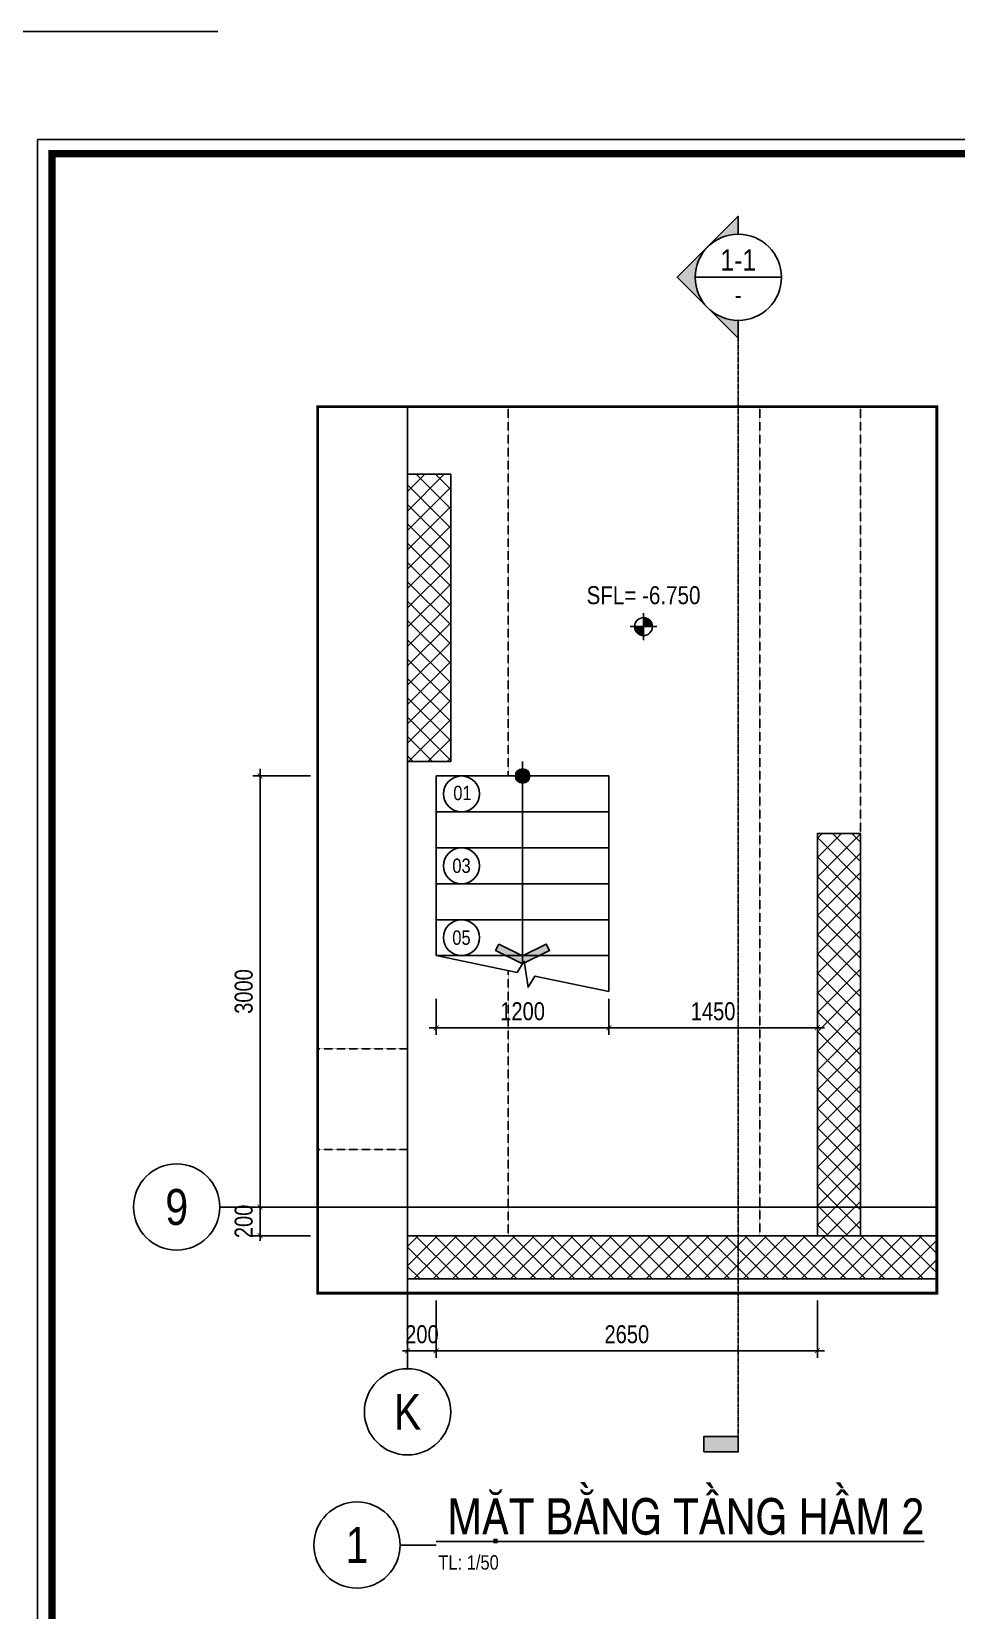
# Model space of a CAD drawing. Header units: millimetres. Extents: x 379264 to 1158416, y -283062 to 356890.
# Drawn here: x 820738 to 827170, y -12440 to -1452 of the extents above; entities that cross this region are included whole.
import ezdxf
from ezdxf.enums import TextEntityAlignment as Align

# ---------------------------------------------------------------- set-up
doc = ezdxf.new("R2010")
doc.units = ezdxf.units.MM
for name, pattern in [('BLOCK B - CHI TIET THANG 5$0$$0$HIDDEN', [0.375, 0.25, -0.125]), ('BLOCK B - CHI TIET THANG 5$0$HIDDEN', [0.375, 0.25, -0.125]), ('CENTER', [2, 1.25, -0.25, 0.25, -0.25]), ('HIDDEN', [9.525, 6.35, -3.175])]:
    doc.linetypes.add(name, pattern=pattern)
for name, color, linetype in [('01PM. TEXT A', 3, 'Continuous'), ('02PM. TEXT B', 4, 'Continuous'), ('03PM. TEXT C', 1, 'Continuous'), ('04PM. THIN', 7, 'Continuous'), ('05PM. FRAME', 4, 'Continuous'), ('06PM. HIDDEN', 4, 'HIDDEN'), ('07PM. WACO', 6, 'Continuous'), ('11PM. DIM', 2, 'Continuous'), ('12PM. GRID', 8, 'CENTER'), ('13PM. HATCH', 8, 'Continuous'), ('BLOCK B - CHI TIET THANG 5$0$Ky hieu Truc', 1, 'Continuous'), ('BLOCK B - CHI TIET THANG 5$0$Number Step', 94, 'Continuous'), ('MB_Cot tang 1$0$Concrete Line', 6, 'Continuous')]:
    doc.layers.add(name, color=color, linetype=linetype)
doc.styles.add('[PMDC2013]STYLE', font='arial.ttf', dxfattribs={"width": 0.8})
doc.styles.add('BLOCK A - CHI TIET THANG 2$0$VNI-HelveC', font='VHELVCN_0.TTF')
doc.styles.add('BLOCK B - CHI TIET THANG 5$0$$0$Title Block Bold', font='VHELVEB_0.TTF')
doc.styles.add('BLOCK B - CHI TIET THANG 5$0$VNI-HelveC', font='VHELVCN_0.TTF')
doc.styles.add('BLOCK B - CHI TIET THANG 5$0$VNI-HelveCB', font='VHELVCB_0.TTF')
doc.dimstyles.new('BLOCK A - CHI TIET THANG 1$0$Dim 50 (A1-A2)', dxfattribs={"dimscale": 50, "dimtxt": 2.5, "dimasz": 0.7, "dimexe": 1, "dimexo": 1, "dimgap": 1, "dimtad": 1, "dimdec": 0, "dimzin": 12, "dimdsep": 46, "dimtxsty": '[PMDC2013]STYLE', "dimblk": 'ARCHTICK', "dimcen": 0, "dimdle": 1, "dimclrd": 2, "dimclre": 2, "dimclrt": 4, "dimadec": 0, "dimazin": 0, "dimtfac": 1, "dimtdec": 0, "dimtix": 1, "dimtmove": 2, "dimatfit": 3, "dimldrblk": 'ARCHTICK', "dimfxl": 1, "dimtolj": 1, "dimtzin": 0, "dimarcsym": 0})

# ---------------------------------------------------------------- blocks, each defined once
blk = doc.blocks.new('*U697')
at = {"layer": '13PM. HATCH'}
h = blk.add_hatch(dxfattribs=at)
h.set_pattern_fill('ANSI37', color=256, scale=30, style=0)
h.set_pattern_definition([(45, (-200, 2500), (-67.352, 67.352), []), (135, (-200, 2500), (-67.352, -67.352), [])])
h.paths.add_polyline_path([(-250, 2650), (-250, -150), (50, -150), (50, 2650)])
at = {"layer": '07PM. WACO'}
blk.add_lwpolyline([(-250, 2650), (-250, -150), (50, -150), (50, 2650)], close=True, dxfattribs=at)
blk = doc.blocks.new('_ArchTick')
at = {"color": 0, "linetype": 'ByBlock', "const_width": 0.15}
blk.add_lwpolyline([(-0.5, -0.5), (0.5, 0.5)], dxfattribs=at)
blk = doc.blocks.new('*D698')
at = {"layer": '11PM. DIM', "color": 2, "lineweight": -2, "transparency": 16777216}
for p, q in [((822677, -9633), (822277, -9633)), ((822327, -9633), (822327, -9598)), ((822327, -9833), (822327, -9633)), ((822677, -9833), (822277, -9833)), ((822327, -9833), (822327, -9868))]:
    blk.add_line(p, q, dxfattribs=at)
at = {"layer": 'Defpoints', "color": 0, "transparency": 16777216}
for p in [(822327, -9633), (822727, -9633), (822727, -9833)]:
    blk.add_point(p, dxfattribs=at)
at = {"layer": '11PM. DIM', "color": 2, "lineweight": -2, "transparency": 16777216, "xscale": 35, "yscale": 35, "zscale": 35}
for p, rotation in [((822327, -9633), 270), ((822327, -9833), 90)]:
    blk.add_blockref('_ArchTick', p, dxfattribs=dict(at, rotation=rotation))
at = {"layer": '11PM. DIM', "color": 4, "transparency": 16777216, "insert": (822214, -9733), "char_height": 125, "attachment_point": 5, "rotation": 90, "style": '[PMDC2013]STYLE'}
blk.add_mtext('\\A1;200', dxfattribs=at)
blk = doc.blocks.new('*D699')
at = {"layer": '11PM. DIM', "color": 2, "lineweight": -2, "transparency": 16777216}
for p, q in [((823353, -10283), (823353, -10683)), ((823553, -10283), (823553, -10683)), ((823353, -10633), (823318, -10633)), ((823353, -10633), (823553, -10633)), ((823553, -10633), (823588, -10633))]:
    blk.add_line(p, q, dxfattribs=at)
at = {"layer": 'Defpoints', "color": 0, "transparency": 16777216}
for p in [(823353, -10233), (823553, -10233), (823553, -10633)]:
    blk.add_point(p, dxfattribs=at)
at = {"layer": '11PM. DIM', "color": 2, "lineweight": -2, "transparency": 16777216, "xscale": 35, "yscale": 35, "zscale": 35}
blk.add_blockref('_ArchTick', (823353, -10633), dxfattribs=at)
at = {"layer": '11PM. DIM', "color": 2, "lineweight": -2, "transparency": 16777216, "xscale": 35, "yscale": 35, "zscale": 35, "rotation": 180}
blk.add_blockref('_ArchTick', (823553, -10633), dxfattribs=at)
at = {"layer": '11PM. DIM', "color": 4, "transparency": 16777216, "insert": (823453, -10519), "char_height": 125, "attachment_point": 5, "style": '[PMDC2013]STYLE'}
blk.add_mtext('\\A1;200', dxfattribs=at)
blk = doc.blocks.new('*D700')
at = {"layer": '11PM. DIM', "color": 2, "lineweight": -2, "transparency": 16777216}
for p, q in [((823553, -10283), (823553, -10683)), ((826203, -10283), (826203, -10683)), ((823503, -10633), (826253, -10633))]:
    blk.add_line(p, q, dxfattribs=at)
at = {"layer": 'Defpoints', "color": 0, "transparency": 16777216}
for p in [(823553, -10233), (826203, -10233), (826203, -10633)]:
    blk.add_point(p, dxfattribs=at)
at = {"layer": '11PM. DIM', "color": 2, "lineweight": -2, "transparency": 16777216, "xscale": 35, "yscale": 35, "zscale": 35, "rotation": 180}
blk.add_blockref('_ArchTick', (823553, -10633), dxfattribs=at)
at = {"layer": '11PM. DIM', "color": 2, "lineweight": -2, "transparency": 16777216, "xscale": 35, "yscale": 35, "zscale": 35}
blk.add_blockref('_ArchTick', (826203, -10633), dxfattribs=at)
at = {"layer": '11PM. DIM', "color": 4, "transparency": 16777216, "insert": (824878, -10519), "char_height": 125, "attachment_point": 5, "style": '[PMDC2013]STYLE'}
blk.add_mtext('\\A1;2650', dxfattribs=at)
blk = doc.blocks.new('*D701')
at = {"layer": '11PM. DIM', "color": 2, "lineweight": -2, "transparency": 16777216}
for p, q in [((823553, -8183), (823553, -8435)), ((824753, -8183), (824753, -8435)), ((823503, -8385), (824803, -8385))]:
    blk.add_line(p, q, dxfattribs=at)
at = {"layer": 'Defpoints', "color": 0, "transparency": 16777216}
for p in [(823553, -8133), (824753, -8133), (824753, -8385)]:
    blk.add_point(p, dxfattribs=at)
at = {"layer": '11PM. DIM', "color": 2, "lineweight": -2, "transparency": 16777216, "xscale": 35, "yscale": 35, "zscale": 35, "rotation": 180}
blk.add_blockref('_ArchTick', (823553, -8385), dxfattribs=at)
at = {"layer": '11PM. DIM', "color": 2, "lineweight": -2, "transparency": 16777216, "xscale": 35, "yscale": 35, "zscale": 35}
blk.add_blockref('_ArchTick', (824753, -8385), dxfattribs=at)
at = {"layer": '11PM. DIM', "color": 4, "transparency": 16777216, "insert": (824153, -8271), "char_height": 125, "attachment_point": 5, "style": '[PMDC2013]STYLE'}
blk.add_mtext('\\A1;1200', dxfattribs=at)
blk = doc.blocks.new('*D702')
at = {"layer": '11PM. DIM', "color": 2, "lineweight": -2, "transparency": 16777216}
for p, q in [((824753, -8183), (824753, -8435)), ((826203, -8183), (826203, -8435)), ((824703, -8385), (826253, -8385))]:
    blk.add_line(p, q, dxfattribs=at)
at = {"layer": 'Defpoints', "color": 0, "transparency": 16777216}
for p in [(824753, -8133), (826203, -8133), (826203, -8385)]:
    blk.add_point(p, dxfattribs=at)
at = {"layer": '11PM. DIM', "color": 2, "lineweight": -2, "transparency": 16777216, "xscale": 35, "yscale": 35, "zscale": 35, "rotation": 180}
blk.add_blockref('_ArchTick', (824753, -8385), dxfattribs=at)
at = {"layer": '11PM. DIM', "color": 2, "lineweight": -2, "transparency": 16777216, "xscale": 35, "yscale": 35, "zscale": 35}
blk.add_blockref('_ArchTick', (826203, -8385), dxfattribs=at)
at = {"layer": '11PM. DIM', "color": 4, "transparency": 16777216, "insert": (825478, -8271), "char_height": 125, "attachment_point": 5, "style": '[PMDC2013]STYLE'}
blk.add_mtext('\\A1;1450', dxfattribs=at)
blk = doc.blocks.new('BLOCK B - CHI TIET THANG 5$0$HTT-Grid')
at = {"layer": '05PM. FRAME', "linetype": 'ByBlock', "lineweight": -2}
blk.add_line((0, -2.5), (0, 0), dxfattribs=at)
blk.add_circle((0, -8.5), 6, dxfattribs=at)
at = {"layer": '03PM. TEXT C', "linetype": 'ByBlock', "lineweight": -2, "style": 'BLOCK B - CHI TIET THANG 5$0$VNI-HelveC'}
blk.add_attdef('GRID', text='', height=5, dxfattribs=at).set_placement((0, -8.5), align=Align.MIDDLE)
blk = doc.blocks.new('BLOCK B - CHI TIET THANG 5$0$Number Step')
at = {"color": 0, "linetype": 'ByBlock'}
blk.add_circle((0, 0), 2.5, dxfattribs=at)
at = {"color": 0, "linetype": 'ByBlock', "lineweight": -2, "style": 'BLOCK B - CHI TIET THANG 5$0$VNI-HelveCB'}
blk.add_attdef('TEXT', text='', height=2, dxfattribs=at).set_placement((0, 0), align=Align.MIDDLE)
blk = doc.blocks.new('BLOCK B - CHI TIET THANG 5$0$HTT-Title')
at = {"lineweight": -2}
blk.add_line((6, 0), (11, 0), dxfattribs=at)
at = {"linetype": 'ByBlock', "lineweight": -2}
blk.add_circle((0, 0), 6, dxfattribs=at)
at = {"linetype": 'ByBlock', "lineweight": -2, "style": 'BLOCK B - CHI TIET THANG 5$0$VNI-HelveCB'}
blk.add_attdef('DWG.NAME', text='', height=5, dxfattribs=at).set_placement((11, 0), align=Align.BOTTOM_LEFT)
blk.add_attdef('NUMBER', text='', height=5, dxfattribs=at).set_placement((0, 0), align=Align.MIDDLE_CENTER)
at = {"linetype": 'ByBlock', "lineweight": -2, "style": 'BLOCK B - CHI TIET THANG 5$0$VNI-HelveC'}
blk.add_attdef('SCALE', text='', height=2, dxfattribs=at).set_placement((11.32, -1.41), align=Align.TOP_LEFT)
blk = doc.blocks.new('*U693')
h = blk.add_hatch(color=256)
edge = h.paths.add_edge_path()
edge.add_line((0, -600), (0, -849))
edge.add_line((0, -849), (-849, 0))
edge.add_line((-849, 0), (0, 849))
edge.add_line((0, 849), (0, 600))
edge.add_arc((0, 0), 600, 90, 270)
blk.add_hatch(color=256).paths.add_polyline_path([(-480, -16350), (-480, -16136), (0, -16136), (0, -16350)])
blk.add_line((-600, 0), (600, 0))
at = {"linetype": 'BLOCK B - CHI TIET THANG 5$0$$0$HIDDEN', "ltscale": 10}
blk.add_line((0, -600), (0, -16350), dxfattribs=at)
blk.add_lwpolyline([(0, -600), (0, -849), (-849, 0), (0, 849), (0, 600, 1)], format="xyb", close=True)
blk.add_lwpolyline([(-480, -16350), (-480, -16136), (0, -16136), (0, -16350)], close=True)
blk.add_circle((0, 0), 600)
at = {"style": 'BLOCK B - CHI TIET THANG 5$0$$0$Title Block Bold', "flags": 8}
blk.add_attdef('VIEWNUMBER', text='', height=300, dxfattribs=at).set_placement((0, 0), align=Align.BOTTOM_CENTER)
blk.add_attdef('DRAWINGREFERENCE', text='', height=250, dxfattribs=at).set_placement((0, -120), align=Align.TOP_CENTER)
blk = doc.blocks.new('*D703')
at = {"layer": '11PM. DIM', "color": 2, "lineweight": -2, "transparency": 16777216}
for p, q in [((822327, -6583), (822327, -9683)), ((822677, -6633), (822277, -6633)), ((822677, -9633), (822277, -9633))]:
    blk.add_line(p, q, dxfattribs=at)
at = {"layer": 'Defpoints', "color": 0, "transparency": 16777216}
for p in [(822727, -6633), (822327, -9633), (822727, -9633)]:
    blk.add_point(p, dxfattribs=at)
at = {"layer": '11PM. DIM', "color": 2, "lineweight": -2, "transparency": 16777216, "xscale": 35, "yscale": 35, "zscale": 35}
for p, rotation in [((822327, -6633), 90), ((822327, -9633), 270)]:
    blk.add_blockref('_ArchTick', p, dxfattribs=dict(at, rotation=rotation))
at = {"layer": '11PM. DIM', "color": 4, "transparency": 16777216, "insert": (822214, -8133), "char_height": 125, "attachment_point": 5, "rotation": 90, "style": '[PMDC2013]STYLE'}
blk.add_mtext('\\A1;3000', dxfattribs=at)
blk = doc.blocks.new('*U696')
at = {"layer": '13PM. HATCH'}
h = blk.add_hatch(dxfattribs=at)
h.set_pattern_fill('ANSI37', color=256, scale=30, style=0)
h.set_pattern_definition([(45, (-200, 1700), (-67.352, 67.352), []), (135, (-200, 1700), (-67.352, -67.352), [])])
h.paths.add_polyline_path([(-250, 1850), (-250, -150), (50, -150), (50, 1850)])
at = {"layer": '07PM. WACO'}
blk.add_lwpolyline([(-250, 1850), (-250, -150), (50, -150), (50, 1850)], close=True, dxfattribs=at)
blk = doc.blocks.new('MB Ham 2$0$Dot')
at = {"linetype": 'ByBlock', "lineweight": -2}
h = blk.add_hatch(color=0, dxfattribs=at)
edge = h.paths.add_edge_path()
edge.add_arc((0, 0), 0.5, 0, 360)
at = {"color": 0, "linetype": 'ByBlock', "lineweight": -2}
blk.add_line((0, -1), (0, 1), dxfattribs=at)
blk.add_circle((0, 0), 0.5, dxfattribs=at)
blk = doc.blocks.new('MB Ham 1$0$Arrow 60')
at = {"linetype": 'ByBlock', "lineweight": -2}
h = blk.add_hatch(color=0, dxfattribs=at)
h.paths.add_polyline_path([(1.88, 0.94), (1.65, 1.38), (0, 0.56), (-1.65, 1.38), (-1.88, 0.94), (0, 0)], flags=17)
h.paths.add_polyline_path([(1.65, 1.38), (1.88, 0.94), (0, 0), (-1.88, 0.94), (-1.65, 1.38), (0, 0.56)])
blk.add_hatch(color=0, dxfattribs=at).paths.add_polyline_path([(1.65, 1.38), (1.88, 0.94), (0, 0), (-1.88, 0.94), (-1.65, 1.38), (0, 0.56)])
at = {"color": 0, "linetype": 'ByBlock', "lineweight": -2}
blk.add_lwpolyline([(1.65, 1.38), (1.88, 0.94), (0, 0), (-1.88, 0.94), (-1.65, 1.38), (0, 0.56)], close=True, dxfattribs=at)
blk = doc.blocks.new('BLOCK A - CHI TIET THANG 2$0$13123123213')
at = {"linetype": 'ByBlock'}
h = blk.add_hatch(color=0, dxfattribs=at)
h.paths.add_polyline_path([(0, 1), (0, 0), (1, 0, 0.414214)])
h.paths.add_polyline_path([(0, 0), (-1, 0, 0.414214), (0, -1)])
at = {"color": 0, "linetype": 'ByBlock'}
for p, q in [((-1.5, 0), (1.5, 0)), ((0, -1.5), (0, 1.5))]:
    blk.add_line(p, q, dxfattribs=at)
blk.add_circle((0, 0), 1, dxfattribs=at)
at = {"color": 0, "linetype": 'ByBlock', "lineweight": -2, "style": 'BLOCK A - CHI TIET THANG 2$0$VNI-HelveC'}
for tag, p in [('TEXT1', (0, 10.5)), ('TEXT2', (0, 7)), ('TEXT3', (0, 3.5))]:
    blk.add_attdef(tag, text='', height=2, dxfattribs=at).set_placement(p, align=Align.MIDDLE_CENTER)
blk = doc.blocks.new('CHG_XX_Khung ten')
blk.add_lwpolyline([(15, 579), (826, 579), (826, 15), (15, 15)], close=True)
at = {"color": 4, "linetype": 'Continuous', "const_width": 1}
blk.add_lwpolyline([(17, 577), (824, 577), (824, 17), (17, 17)], close=True, dxfattribs=at)
at = {"layer": 'Defpoints', "color": 1, "ltscale": 2}
blk.add_lwpolyline([(40.06, 594), (0, 594), (0, 554)], dxfattribs=at)

msp = doc.modelspace()

# ---------------------------------------------------------------- hatches: boundary and pattern name
at = {"layer": '13PM. HATCH'}
h = msp.add_hatch(dxfattribs=at)
h.set_pattern_fill('ANSI37', color=256, scale=30, style=0)
h.set_pattern_definition([(45, (-163287.69, -49849.05), (-67.351921, 67.351921), []), (135, (-163287.69, -49849.05), (-67.351921, -67.351921), [])])
h.paths.add_polyline_path([(823352.99, -9833.07), (823352.99, -10133.07), (827033.61, -10133.07), (827033.61, -9833.07)])

# ---------------------------------------------------------------- linework, layer by layer
at = {"linetype": 'BLOCK B - CHI TIET THANG 5$0$HIDDEN', "ltscale": 10, "const_width": 20}
msp.add_lwpolyline([(822727.47, -10233.07), (827033.61, -10233.07), (827033.61, -4063.13), (822727.47, -4063.13)], close=True, dxfattribs=at)
at = {"layer": '05PM. FRAME', "ltscale": 0.25}
for points in [[(824752.99, -8133.07), (824752.99, -6633.07), (823552.99, -6633.07), (823552.99, -7883.07)], [(823552.99, -7883.07), (824116.43, -8000.46), (824164.53, -7922.77), (824190.7, -8103.63), (824238.8, -8025.95), (824752.99, -8133.07)]]:
    msp.add_lwpolyline(points, dxfattribs=at)
at = {"layer": '06PM. HIDDEN', "linetype": 'HIDDEN', "ltscale": 0.25}
for p, q in [((823352.89, -4063.13), (823352.89, -8533.07)), ((824052.89, -4063.13), (824052.89, -6633.07)), ((825802.88, -4063.13), (825802.88, -9833.07)), ((826502.88, -4063.13), (826502.88, -9833.07)), ((824052.89, -7987.22), (824052.89, -9833.07)), ((822727.47, -8533.07), (823352.89, -8533.07)), ((822727.47, -9233.07), (823352.89, -9233.07)), ((823352.89, -9233.07), (823352.89, -10233.07))]:
    msp.add_line(p, q, dxfattribs=at)
at = {"layer": '07PM. WACO'}
msp.add_lwpolyline([(827033.61, -10133.07), (823352.99, -10133.07), (823352.99, -9833.07), (827033.61, -9833.07)], dxfattribs=at)
at = {"layer": '12PM. GRID', "ltscale": 3}
for p, q in [((823352.88, -10633.07), (823352.88, -4063.13)), ((827033.61, -9633.07), (822172.03, -9633.07))]:
    msp.add_line(p, q, dxfattribs=at)
at = {"layer": '13PM. HATCH'}
for p, q in [((824152.99, -7941.41), (824152.99, -6633.07)), ((824752.99, -6883.07), (823552.99, -6883.07)), ((824752.99, -7133.07), (823552.99, -7133.07)), ((824752.99, -7383.07), (823552.99, -7383.07)), ((824752.99, -7633.07), (823552.99, -7633.07)), ((824752.99, -7883.07), (823552.99, -7883.07))]:
    msp.add_line(p, q, dxfattribs=at)

# ---------------------------------------------------------------- block references
at = {"layer": '01PM. TEXT A'}
ref = msp.add_blockref('BLOCK B - CHI TIET THANG 5$0$HTT-Title', (823001.37, -11985.68), dxfattribs=dict(at, xscale=50, yscale=50, zscale=50))
ref.add_attrib('NUMBER', '1', dxfattribs={"layer": '0', "color": 0, "linetype": 'ByBlock', "lineweight": -2, "height": 250, "style": 'BLOCK B - CHI TIET THANG 5$0$VNI-HelveCB'}).set_placement((823001.37, -11985.68), align=Align.MIDDLE_CENTER)
ref.add_attrib('DWG.NAME', '%%u MAËT BAÈNG TAÀNG HAÀM 2', dxfattribs={"layer": '0', "color": 3, "linetype": 'ByBlock', "lineweight": -2, "height": 250, "style": 'BLOCK B - CHI TIET THANG 5$0$VNI-HelveCB'}).set_placement((823551.37, -11985.68), align=Align.BOTTOM_LEFT)
ref.add_attrib('SCALE', 'TL: 1/50', dxfattribs={"layer": '0', "color": 0, "linetype": 'ByBlock', "lineweight": -2, "height": 100, "style": 'BLOCK B - CHI TIET THANG 5$0$VNI-HelveC'}).set_placement((823567.14, -12056.36), align=Align.TOP_LEFT)
at = {"layer": '02PM. TEXT B'}
ref = msp.add_blockref('BLOCK A - CHI TIET THANG 2$0$13123123213', (824993.98, -5593.56), dxfattribs=dict(at, xscale=62.5, yscale=62.5, zscale=62.5))
ref.add_attrib('TEXT3', 'SFL= -6.750', dxfattribs={"layer": '0', "color": 0, "linetype": 'ByBlock', "lineweight": -2, "height": 125, "style": 'BLOCK A - CHI TIET THANG 2$0$VNI-HelveC'}).set_placement((824993.98, -5374.81), align=Align.MIDDLE_CENTER)
at = {"layer": '07PM. WACO'}
ref = msp.add_blockref('*U693', (825652.99, -3162.23), dxfattribs=dict(at, xscale=0.5, yscale=0.5, zscale=0.5))
ref.add_attrib('VIEWNUMBER', '1-1', dxfattribs={"layer": '0', "height": 150, "style": 'BLOCK B - CHI TIET THANG 5$0$VNI-HelveCB'}).set_placement((825652.99, -3162.23), align=Align.BOTTOM_CENTER)
ref.add_attrib('DRAWINGREFERENCE', '-', dxfattribs={"layer": '0', "height": 125, "style": 'BLOCK B - CHI TIET THANG 5$0$VNI-HelveCB'}).set_placement((825652.99, -3222.23), align=Align.TOP_CENTER)
at = {"layer": '13PM. HATCH', "xscale": -100, "yscale": 100, "zscale": 100}
for name, p in [('MB Ham 2$0$Dot', (824152.99, -6633.07)), ('MB Ham 1$0$Arrow 60', (824152.99, -7941.41))]:
    msp.add_blockref(name, p, dxfattribs=at)
at = {"layer": 'BLOCK B - CHI TIET THANG 5$0$Ky hieu Truc'}
ref = msp.add_blockref('BLOCK B - CHI TIET THANG 5$0$HTT-Grid', (822172.03, -9633.07), dxfattribs=dict(at, xscale=50, yscale=50, zscale=50, rotation=270))
ref.add_attrib('GRID', '9', dxfattribs={"layer": '0', "linetype": 'ByBlock', "lineweight": -2, "height": 250, "style": 'BLOCK B - CHI TIET THANG 5$0$VNI-HelveC'}).set_placement((821747.7, -9632.41), align=Align.MIDDLE)
ref = msp.add_blockref('BLOCK B - CHI TIET THANG 5$0$HTT-Grid', (823352.88, -10633.07), dxfattribs=dict(at, xscale=50, yscale=50, zscale=50))
ref.add_attrib('GRID', 'K', dxfattribs={"layer": '0', "linetype": 'ByBlock', "lineweight": -2, "height": 250, "style": 'BLOCK B - CHI TIET THANG 5$0$VNI-HelveC'}).set_placement((823352.88, -11058.07), align=Align.MIDDLE)
at = {"layer": 'BLOCK B - CHI TIET THANG 5$0$Number Step'}
ref = msp.add_blockref('BLOCK B - CHI TIET THANG 5$0$Number Step', (823727.99, -6758.07), dxfattribs=dict(at, xscale=50, yscale=50, zscale=50, rotation=270))
ref.add_attrib('TEXT', '01', dxfattribs={"layer": '0', "color": 0, "linetype": 'ByBlock', "lineweight": -2, "height": 100, "style": 'BLOCK B - CHI TIET THANG 5$0$VNI-HelveCB'}).set_placement((823734.93, -6751.14), align=Align.MIDDLE)
ref = msp.add_blockref('BLOCK B - CHI TIET THANG 5$0$Number Step', (823727.99, -7258.07), dxfattribs=dict(at, xscale=50, yscale=50, zscale=50, rotation=270))
ref.add_attrib('TEXT', '03', dxfattribs={"layer": '0', "color": 0, "linetype": 'ByBlock', "lineweight": -2, "height": 100, "style": 'BLOCK B - CHI TIET THANG 5$0$VNI-HelveCB'}).set_placement((823728.39, -7257.67), align=Align.MIDDLE)
ref = msp.add_blockref('BLOCK B - CHI TIET THANG 5$0$Number Step', (823727.99, -7758.07), dxfattribs=dict(at, xscale=50, yscale=50, zscale=50, rotation=270))
ref.add_attrib('TEXT', '05', dxfattribs={"layer": '0', "color": 0, "linetype": 'ByBlock', "lineweight": -2, "height": 100, "style": 'BLOCK B - CHI TIET THANG 5$0$VNI-HelveCB'}).set_placement((823727.99, -7758.07), align=Align.MIDDLE)
at = {"layer": 'MB_Cot tang 1$0$Concrete Line', "xscale": -1}
for name, p in [('*U696', (823402.88, -6383.07)), ('*U697', (826252.99, -9683.07))]:
    msp.add_blockref(name, p, dxfattribs=at)

# ---------------------------------------------------------------- dimensions: what is measured, and where the dimension line sits
at = {"layer": '11PM. DIM'}
for p1, angle, picture, middle in [((822727.47, -6633.07), 90, '*D703', (822213.61, -8133.07)), ((822727.47, -9833.07), 270, '*D698', (822213.65, -9733.07))]:
    dim = msp.add_linear_dim(base=(822327.47, -9633.07), p1=p1, p2=(822727.47, -9633.07), angle=angle, dimstyle='BLOCK A - CHI TIET THANG 1$0$Dim 50 (A1-A2)', dxfattribs=at)
    dim.commit()
    dim.dimension.update_dxf_attribs({"geometry": picture, "text_midpoint": middle})
for base, p1, p2, picture, middle in [((824752.99, -8384.54), (823552.99, -8133.07), (824752.99, -8133.07), '*D701', (824152.99, -8270.72)), ((826202.99, -8384.54), (824752.99, -8133.07), (826202.99, -8133.07), '*D702', (825477.99, -8270.72)), ((823552.99, -10633.07), (823352.99, -10233.07), (823552.99, -10233.07), '*D699', (823452.99, -10519.25)), ((826202.99, -10633.07), (823552.99, -10233.07), (826202.99, -10233.07), '*D700', (824877.99, -10519.25))]:
    dim = msp.add_linear_dim(base=base, p1=p1, p2=p2, dimstyle='BLOCK A - CHI TIET THANG 1$0$Dim 50 (A1-A2)', dxfattribs=at)
    dim.commit()
    dim.dimension.update_dxf_attribs({"geometry": picture, "text_midpoint": middle})

# ---------------------------------------------------------------- next in the draw order: block references
at = {"layer": '04PM. THIN', "xscale": 50, "yscale": 50, "zscale": 50}
msp.add_blockref('CHG_XX_Khung ten', (820029.92, -31152.33), dxfattribs=at)

doc.saveas('drawing.dxf')
